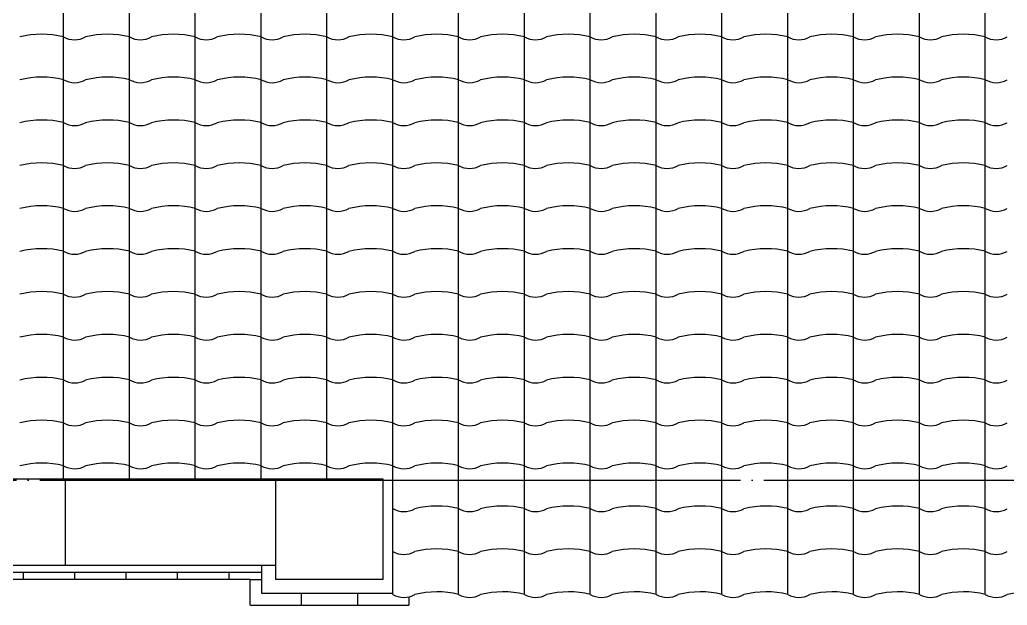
# Model space of a CAD drawing. Extents: x 383128 to 416768, y -129942 to -106182.
# Drawn here: x 401849 to 406077, y -123405 to -120899 of the extents above; entities that cross this region are included whole.
import ezdxf

# ---------------------------------------------------------------- set-up
doc = ezdxf.new("R2010")
doc.units = 0
doc.header["$LTSCALE"] = 50
doc.header["$MEASUREMENT"] = 0
doc.linetypes.add('CEN', pattern=[62, 60, -1, 0, -1])
for name, color, linetype in [('CEN', 1, 'CEN'), ('ele-3', 6, 'CONTINUOUS'), ('HAT', 5, 'CONTINUOUS'), ('WID', 4, 'CONTINUOUS')]:
    doc.layers.add(name, color=color, linetype=linetype)

msp = doc.modelspace()

# ---------------------------------------------------------------- linework, layer by layer
at = {"layer": 'CEN'}
msp.add_line((389534.96789, -122869.75505), (412564.96789, -122869.75505), dxfattribs=at)
at = {"layer": 'ele-3'}
for p, q in [((402884.96789, -123354.75505), (402884.96789, -123234.75505)), ((402884.96789, -123264.75505), (400274.96789, -123264.75505)), ((403446.14647, -123354.75505), (402884.96789, -123354.75505))]:
    msp.add_line(p, q, dxfattribs=at)
at = {"layer": 'HAT'}
for p, q in [((402834.96789, -123294.75505), (400324.96789, -123294.75505)), ((401864.96789, -123294.75505), (401864.96789, -123264.75505)), ((402084.96789, -123294.75505), (402084.96789, -123264.75505)), ((402304.96789, -123294.75505), (402304.96789, -123264.75505)), ((402524.96789, -123294.75505), (402524.96789, -123264.75505)), ((402744.96789, -123294.75505), (402744.96789, -123264.75505)), ((402834.96789, -123404.75505), (402834.96789, -123294.75505)), ((402834.96789, -123294.75505), (402884.96789, -123294.75505)), ((403054.96789, -123404.75505), (403054.96789, -123354.75505)), ((403294.96789, -123354.75505), (403294.96789, -123404.75505)), ((403514.96789, -123368.64666), (403514.96789, -123404.75505)), ((402834.96789, -123404.75505), (403514.96789, -123404.75505))]:
    msp.add_line(p, q, dxfattribs=at)
for centre, radius, start, end in [((401944.0002, -121354.7148), 394.21657, 76.41008733, 103.96702935), ((402084.23717, -120888.78868), 95.46458, 240.08643868, 299.16121863), ((402225.90356, -121354.7148), 394.21657, 76.41008733, 103.96702935), ((402366.14053, -120888.78868), 95.46458, 240.08643868, 299.16121863), ((402507.80692, -121354.7148), 394.21657, 76.41008733, 103.96702935), ((402648.04389, -120888.78868), 95.46458, 240.08643868, 299.16121863), ((402789.71028, -121354.7148), 394.21657, 76.41008733, 103.96702935), ((402929.94725, -120888.78868), 95.46458, 240.08643868, 299.16121863), ((403071.61365, -121354.7148), 394.21657, 76.41008733, 103.96702935), ((403211.85061, -120888.78868), 95.46458, 240.08643868, 299.16121863), ((403353.51701, -121354.7148), 394.21657, 76.41008733, 103.96702935), ((403493.75397, -120888.78868), 95.46458, 240.08643868, 299.16121863), ((403635.42037, -121354.7148), 394.21657, 76.41008733, 103.96702935), ((403775.65734, -120888.78868), 95.46458, 240.08643868, 299.16121863), ((403917.32373, -121354.7148), 394.21657, 76.41008733, 103.96702935), ((404057.5607, -120888.78868), 95.46458, 240.08643868, 299.16121863), ((404199.22709, -121354.7148), 394.21657, 76.41008733, 103.96702935), ((404339.46406, -120888.78868), 95.46458, 240.08643868, 299.16121863), ((404481.13046, -121354.7148), 394.21657, 76.41008733, 103.96702935), ((404621.36742, -120888.78868), 95.46458, 240.08643868, 299.16121863), ((404763.03382, -121354.7148), 394.21657, 76.41008733, 103.96702935), ((404903.27078, -120888.78868), 95.46458, 240.08643868, 299.16121863), ((405044.93718, -121354.7148), 394.21657, 76.41008733, 103.96702935), ((405185.17415, -120888.78868), 95.46458, 240.08643868, 299.16121863), ((405326.84054, -121354.7148), 394.21657, 76.41008733, 103.96702935), ((405467.07751, -120888.78868), 95.46458, 240.08643868, 299.16121863), ((405608.7439, -121354.7148), 394.21657, 76.41008733, 103.96702935), ((405748.98087, -120888.78868), 95.46458, 240.08643868, 299.16121863), ((405890.64726, -121354.7148), 394.21657, 76.41008733, 103.96702935), ((406030.88423, -120888.78868), 95.46458, 240.08643868, 299.16121863), ((401944.0002, -121538.31328), 394.21657, 76.41008733, 103.96702935), ((402225.90356, -121538.31328), 394.21657, 76.41008733, 103.96702935), ((402507.80692, -121538.31328), 394.21657, 76.41008733, 103.96702935), ((402789.71028, -121538.31328), 394.21657, 76.41008733, 103.96702935), ((403071.61365, -121538.31328), 394.21657, 76.41008733, 103.96702935), ((403353.51701, -121538.31328), 394.21657, 76.41008733, 103.96702935), ((403635.42037, -121538.31328), 394.21657, 76.41008733, 103.96702935), ((403917.32373, -121538.31328), 394.21657, 76.41008733, 103.96702935), ((404199.22709, -121538.31328), 394.21657, 76.41008733, 103.96702935), ((404481.13046, -121538.31328), 394.21657, 76.41008733, 103.96702935), ((404763.03382, -121538.31328), 394.21657, 76.41008733, 103.96702935), ((405044.93718, -121538.31328), 394.21657, 76.41008733, 103.96702935), ((405326.84054, -121538.31328), 394.21657, 76.41008733, 103.96702935), ((405608.7439, -121538.31328), 394.21657, 76.41008733, 103.96702935), ((405890.64726, -121538.31328), 394.21657, 76.41008733, 103.96702935), ((402084.23717, -121072.38717), 95.46458, 240.08643868, 299.16121863), ((402366.14053, -121072.38717), 95.46458, 240.08643868, 299.16121863), ((402648.04389, -121072.38717), 95.46458, 240.08643868, 299.16121863), ((402929.94725, -121072.38717), 95.46458, 240.08643868, 299.16121863), ((403211.85061, -121072.38717), 95.46458, 240.08643868, 299.16121863), ((403493.75397, -121072.38717), 95.46458, 240.08643868, 299.16121863), ((403775.65734, -121072.38717), 95.46458, 240.08643868, 299.16121863), ((404057.5607, -121072.38717), 95.46458, 240.08643868, 299.16121863), ((404339.46406, -121072.38717), 95.46458, 240.08643868, 299.16121863), ((404621.36742, -121072.38717), 95.46458, 240.08643868, 299.16121863), ((404903.27078, -121072.38717), 95.46458, 240.08643868, 299.16121863), ((405185.17415, -121072.38717), 95.46458, 240.08643868, 299.16121863), ((405467.07751, -121072.38717), 95.46458, 240.08643868, 299.16121863), ((405748.98087, -121072.38717), 95.46458, 240.08643868, 299.16121863), ((406030.88423, -121072.38717), 95.46458, 240.08643868, 299.16121863), ((401944.0002, -121721.91177), 394.21657, 76.41008733, 103.96702935), ((402084.23717, -121255.98565), 95.46458, 240.08643868, 299.16121863), ((402225.90356, -121721.91177), 394.21657, 76.41008733, 103.96702935), ((402366.14053, -121255.98565), 95.46458, 240.08643868, 299.16121863), ((402507.80692, -121721.91177), 394.21657, 76.41008733, 103.96702935), ((402648.04389, -121255.98565), 95.46458, 240.08643868, 299.16121863), ((402789.71028, -121721.91177), 394.21657, 76.41008733, 103.96702935), ((402929.94725, -121255.98565), 95.46458, 240.08643868, 299.16121863), ((403071.61365, -121721.91177), 394.21657, 76.41008733, 103.96702935), ((403211.85061, -121255.98565), 95.46458, 240.08643868, 299.16121863), ((403353.51701, -121721.91177), 394.21657, 76.41008733, 103.96702935), ((403493.75397, -121255.98565), 95.46458, 240.08643868, 299.16121863), ((403635.42037, -121721.91177), 394.21657, 76.41008733, 103.96702935), ((403775.65734, -121255.98565), 95.46458, 240.08643868, 299.16121863), ((403917.32373, -121721.91177), 394.21657, 76.41008733, 103.96702935), ((404057.5607, -121255.98565), 95.46458, 240.08643868, 299.16121863), ((404199.22709, -121721.91177), 394.21657, 76.41008733, 103.96702935), ((404339.46406, -121255.98565), 95.46458, 240.08643868, 299.16121863), ((404481.13046, -121721.91177), 394.21657, 76.41008733, 103.96702935), ((404621.36742, -121255.98565), 95.46458, 240.08643868, 299.16121863), ((404763.03382, -121721.91177), 394.21657, 76.41008733, 103.96702935), ((404903.27078, -121255.98565), 95.46458, 240.08643868, 299.16121863), ((405044.93718, -121721.91177), 394.21657, 76.41008733, 103.96702935), ((405185.17415, -121255.98565), 95.46458, 240.08643868, 299.16121863), ((405326.84054, -121721.91177), 394.21657, 76.41008733, 103.96702935), ((405467.07751, -121255.98565), 95.46458, 240.08643868, 299.16121863), ((405608.7439, -121721.91177), 394.21657, 76.41008733, 103.96702935), ((405748.98087, -121255.98565), 95.46458, 240.08643868, 299.16121863), ((405890.64726, -121721.91177), 394.21657, 76.41008733, 103.96702935), ((406030.88423, -121255.98565), 95.46458, 240.08643868, 299.16121863), ((401944.0002, -121905.51025), 394.21657, 76.41008733, 103.96702935), ((402084.23717, -121439.58413), 95.46458, 240.08643868, 299.16121863), ((402225.90356, -121905.51025), 394.21657, 76.41008733, 103.96702935), ((402366.14053, -121439.58413), 95.46458, 240.08643868, 299.16121863), ((402507.80692, -121905.51025), 394.21657, 76.41008733, 103.96702935), ((402648.04389, -121439.58413), 95.46458, 240.08643868, 299.16121863), ((402789.71028, -121905.51025), 394.21657, 76.41008733, 103.96702935), ((402929.94725, -121439.58413), 95.46458, 240.08643868, 299.16121863), ((403071.61365, -121905.51025), 394.21657, 76.41008733, 103.96702935), ((403211.85061, -121439.58413), 95.46458, 240.08643868, 299.16121863), ((403353.51701, -121905.51025), 394.21657, 76.41008733, 103.96702935), ((403493.75397, -121439.58413), 95.46458, 240.08643868, 299.16121863), ((403635.42037, -121905.51025), 394.21657, 76.41008733, 103.96702935), ((403775.65734, -121439.58413), 95.46458, 240.08643868, 299.16121863), ((403917.32373, -121905.51025), 394.21657, 76.41008733, 103.96702935), ((404057.5607, -121439.58413), 95.46458, 240.08643868, 299.16121863), ((404199.22709, -121905.51025), 394.21657, 76.41008733, 103.96702935), ((404339.46406, -121439.58413), 95.46458, 240.08643868, 299.16121863), ((404481.13046, -121905.51025), 394.21657, 76.41008733, 103.96702935), ((404621.36742, -121439.58413), 95.46458, 240.08643868, 299.16121863), ((404763.03382, -121905.51025), 394.21657, 76.41008733, 103.96702935), ((404903.27078, -121439.58413), 95.46458, 240.08643868, 299.16121863), ((405044.93718, -121905.51025), 394.21657, 76.41008733, 103.96702935), ((405185.17415, -121439.58413), 95.46458, 240.08643868, 299.16121863), ((405326.84054, -121905.51025), 394.21657, 76.41008733, 103.96702935), ((405467.07751, -121439.58413), 95.46458, 240.08643868, 299.16121863), ((405608.7439, -121905.51025), 394.21657, 76.41008733, 103.96702935), ((405748.98087, -121439.58413), 95.46458, 240.08643868, 299.16121863), ((405890.64726, -121905.51025), 394.21657, 76.41008733, 103.96702935), ((406030.88423, -121439.58413), 95.46458, 240.08643868, 299.16121863), ((401944.0002, -122089.10874), 394.21657, 76.41008733, 103.96702935), ((402225.90356, -122089.10874), 394.21657, 76.41008733, 103.96702935), ((402507.80692, -122089.10874), 394.21657, 76.41008733, 103.96702935), ((402789.71028, -122089.10874), 394.21657, 76.41008733, 103.96702935), ((403071.61365, -122089.10874), 394.21657, 76.41008733, 103.96702935), ((403353.51701, -122089.10874), 394.21657, 76.41008733, 103.96702935), ((403635.42037, -122089.10874), 394.21657, 76.41008733, 103.96702935), ((403917.32373, -122089.10874), 394.21657, 76.41008733, 103.96702935), ((404199.22709, -122089.10874), 394.21657, 76.41008733, 103.96702935), ((404481.13046, -122089.10874), 394.21657, 76.41008733, 103.96702935), ((404763.03382, -122089.10874), 394.21657, 76.41008733, 103.96702935), ((405044.93718, -122089.10874), 394.21657, 76.41008733, 103.96702935), ((405326.84054, -122089.10874), 394.21657, 76.41008733, 103.96702935), ((405608.7439, -122089.10874), 394.21657, 76.41008733, 103.96702935), ((405890.64726, -122089.10874), 394.21657, 76.41008733, 103.96702935), ((402084.23717, -121623.18262), 95.46458, 240.08643868, 299.16121863), ((402366.14053, -121623.18262), 95.46458, 240.08643868, 299.16121863), ((402648.04389, -121623.18262), 95.46458, 240.08643868, 299.16121863), ((402929.94725, -121623.18262), 95.46458, 240.08643868, 299.16121863), ((403211.85061, -121623.18262), 95.46458, 240.08643868, 299.16121863), ((403493.75397, -121623.18262), 95.46458, 240.08643868, 299.16121863), ((403775.65734, -121623.18262), 95.46458, 240.08643868, 299.16121863), ((404057.5607, -121623.18262), 95.46458, 240.08643868, 299.16121863), ((404339.46406, -121623.18262), 95.46458, 240.08643868, 299.16121863), ((404621.36742, -121623.18262), 95.46458, 240.08643868, 299.16121863), ((404903.27078, -121623.18262), 95.46458, 240.08643868, 299.16121863), ((405185.17415, -121623.18262), 95.46458, 240.08643868, 299.16121863), ((405467.07751, -121623.18262), 95.46458, 240.08643868, 299.16121863), ((405748.98087, -121623.18262), 95.46458, 240.08643868, 299.16121863), ((406030.88423, -121623.18262), 95.46458, 240.08643868, 299.16121863), ((401944.0002, -122272.70722), 394.21657, 76.41008733, 103.96702935), ((402084.23717, -121806.7811), 95.46458, 240.08643868, 299.16121863), ((402225.90356, -122272.70722), 394.21657, 76.41008733, 103.96702935), ((402366.14053, -121806.7811), 95.46458, 240.08643868, 299.16121863), ((402507.80692, -122272.70722), 394.21657, 76.41008733, 103.96702935), ((402648.04389, -121806.7811), 95.46458, 240.08643868, 299.16121863), ((402789.71028, -122272.70722), 394.21657, 76.41008733, 103.96702935), ((402929.94725, -121806.7811), 95.46458, 240.08643868, 299.16121863), ((403071.61365, -122272.70722), 394.21657, 76.41008733, 103.96702935), ((403211.85061, -121806.7811), 95.46458, 240.08643868, 299.16121863), ((403353.51701, -122272.70722), 394.21657, 76.41008733, 103.96702935), ((403493.75397, -121806.7811), 95.46458, 240.08643868, 299.16121863), ((403635.42037, -122272.70722), 394.21657, 76.41008733, 103.96702935), ((403775.65734, -121806.7811), 95.46458, 240.08643868, 299.16121863), ((403917.32373, -122272.70722), 394.21657, 76.41008733, 103.96702935), ((404057.5607, -121806.7811), 95.46458, 240.08643868, 299.16121863), ((404199.22709, -122272.70722), 394.21657, 76.41008733, 103.96702935), ((404339.46406, -121806.7811), 95.46458, 240.08643868, 299.16121863), ((404481.13046, -122272.70722), 394.21657, 76.41008733, 103.96702935), ((404621.36742, -121806.7811), 95.46458, 240.08643868, 299.16121863), ((404763.03382, -122272.70722), 394.21657, 76.41008733, 103.96702935), ((404903.27078, -121806.7811), 95.46458, 240.08643868, 299.16121863), ((405044.93718, -122272.70722), 394.21657, 76.41008733, 103.96702935), ((405185.17415, -121806.7811), 95.46458, 240.08643868, 299.16121863), ((405326.84054, -122272.70722), 394.21657, 76.41008733, 103.96702935), ((405467.07751, -121806.7811), 95.46458, 240.08643868, 299.16121863), ((405608.7439, -122272.70722), 394.21657, 76.41008733, 103.96702935), ((405748.98087, -121806.7811), 95.46458, 240.08643868, 299.16121863), ((405890.64726, -122272.70722), 394.21657, 76.41008733, 103.96702935), ((406030.88423, -121806.7811), 95.46458, 240.08643868, 299.16121863), ((401944.0002, -122456.3057), 394.21657, 76.41008733, 103.96702935), ((402084.23717, -121990.37959), 95.46458, 240.08643868, 299.16121863), ((402225.90356, -122456.3057), 394.21657, 76.41008733, 103.96702935), ((402366.14053, -121990.37959), 95.46458, 240.08643868, 299.16121863), ((402507.80692, -122456.3057), 394.21657, 76.41008733, 103.96702935), ((402648.04389, -121990.37959), 95.46458, 240.08643868, 299.16121863), ((402789.71028, -122456.3057), 394.21657, 76.41008733, 103.96702935), ((402929.94725, -121990.37959), 95.46458, 240.08643868, 299.16121863), ((403071.61365, -122456.3057), 394.21657, 76.41008733, 103.96702935), ((403211.85061, -121990.37959), 95.46458, 240.08643868, 299.16121863), ((403353.51701, -122456.3057), 394.21657, 76.41008733, 103.96702935), ((403493.75397, -121990.37959), 95.46458, 240.08643868, 299.16121863), ((403635.42037, -122456.3057), 394.21657, 76.41008733, 103.96702935), ((403775.65734, -121990.37959), 95.46458, 240.08643868, 299.16121863), ((403917.32373, -122456.3057), 394.21657, 76.41008733, 103.96702935), ((404057.5607, -121990.37959), 95.46458, 240.08643868, 299.16121863), ((404199.22709, -122456.3057), 394.21657, 76.41008733, 103.96702935), ((404339.46406, -121990.37959), 95.46458, 240.08643868, 299.16121863), ((404481.13046, -122456.3057), 394.21657, 76.41008733, 103.96702935), ((404621.36742, -121990.37959), 95.46458, 240.08643868, 299.16121863), ((404763.03382, -122456.3057), 394.21657, 76.41008733, 103.96702935), ((404903.27078, -121990.37959), 95.46458, 240.08643868, 299.16121863), ((405044.93718, -122456.3057), 394.21657, 76.41008733, 103.96702935), ((405185.17415, -121990.37959), 95.46458, 240.08643868, 299.16121863), ((405326.84054, -122456.3057), 394.21657, 76.41008733, 103.96702935), ((405467.07751, -121990.37959), 95.46458, 240.08643868, 299.16121863), ((405608.7439, -122456.3057), 394.21657, 76.41008733, 103.96702935), ((405748.98087, -121990.37959), 95.46458, 240.08643868, 299.16121863), ((405890.64726, -122456.3057), 394.21657, 76.41008733, 103.96702935), ((406030.88423, -121990.37959), 95.46458, 240.08643868, 299.16121863), ((401944.0002, -122639.90419), 394.21657, 76.41008733, 103.96702935), ((402225.90356, -122639.90419), 394.21657, 76.41008733, 103.96702935), ((402507.80692, -122639.90419), 394.21657, 76.41008733, 103.96702935), ((402789.71028, -122639.90419), 394.21657, 76.41008733, 103.96702935), ((403071.61365, -122639.90419), 394.21657, 76.41008733, 103.96702935), ((403353.51701, -122639.90419), 394.21657, 76.41008733, 103.96702935), ((403635.42037, -122639.90419), 394.21657, 76.41008733, 103.96702935), ((403917.32373, -122639.90419), 394.21657, 76.41008733, 103.96702935), ((404199.22709, -122639.90419), 394.21657, 76.41008733, 103.96702935), ((404481.13046, -122639.90419), 394.21657, 76.41008733, 103.96702935), ((404763.03382, -122639.90419), 394.21657, 76.41008733, 103.96702935), ((405044.93718, -122639.90419), 394.21657, 76.41008733, 103.96702935), ((405326.84054, -122639.90419), 394.21657, 76.41008733, 103.96702935), ((405608.7439, -122639.90419), 394.21657, 76.41008733, 103.96702935), ((405890.64726, -122639.90419), 394.21657, 76.41008733, 103.96702935), ((402084.23717, -122173.97807), 95.46458, 240.08643868, 299.16121863), ((402366.14053, -122173.97807), 95.46458, 240.08643868, 299.16121863), ((402648.04389, -122173.97807), 95.46458, 240.08643868, 299.16121863), ((402929.94725, -122173.97807), 95.46458, 240.08643868, 299.16121863), ((403211.85061, -122173.97807), 95.46458, 240.08643868, 299.16121863), ((403493.75397, -122173.97807), 95.46458, 240.08643868, 299.16121863), ((403775.65734, -122173.97807), 95.46458, 240.08643868, 299.16121863), ((404057.5607, -122173.97807), 95.46458, 240.08643868, 299.16121863), ((404339.46406, -122173.97807), 95.46458, 240.08643868, 299.16121863), ((404621.36742, -122173.97807), 95.46458, 240.08643868, 299.16121863), ((404903.27078, -122173.97807), 95.46458, 240.08643868, 299.16121863), ((405185.17415, -122173.97807), 95.46458, 240.08643868, 299.16121863), ((405467.07751, -122173.97807), 95.46458, 240.08643868, 299.16121863), ((405748.98087, -122173.97807), 95.46458, 240.08643868, 299.16121863), ((406030.88423, -122173.97807), 95.46458, 240.08643868, 299.16121863), ((401944.0002, -122823.50267), 394.21657, 76.41008733, 103.96702935), ((402084.23717, -122357.57655), 95.46458, 240.08643868, 299.16121863), ((402225.90356, -122823.50267), 394.21657, 76.41008733, 103.96702935), ((402366.14053, -122357.57655), 95.46458, 240.08643868, 299.16121863), ((402507.80692, -122823.50267), 394.21657, 76.41008733, 103.96702935), ((402648.04389, -122357.57655), 95.46458, 240.08643868, 299.16121863), ((402789.71028, -122823.50267), 394.21657, 76.41008733, 103.96702935), ((402929.94725, -122357.57655), 95.46458, 240.08643868, 299.16121863), ((403071.61365, -122823.50267), 394.21657, 76.41008733, 103.96702935), ((403211.85061, -122357.57655), 95.46458, 240.08643868, 299.16121863), ((403353.51701, -122823.50267), 394.21657, 76.41008733, 103.96702935), ((403493.75397, -122357.57655), 95.46458, 240.08643868, 299.16121863), ((403635.42037, -122823.50267), 394.21657, 76.41008733, 103.96702935), ((403775.65734, -122357.57655), 95.46458, 240.08643868, 299.16121863), ((403917.32373, -122823.50267), 394.21657, 76.41008733, 103.96702935), ((404057.5607, -122357.57655), 95.46458, 240.08643868, 299.16121863), ((404199.22709, -122823.50267), 394.21657, 76.41008733, 103.96702935), ((404339.46406, -122357.57655), 95.46458, 240.08643868, 299.16121863), ((404481.13046, -122823.50267), 394.21657, 76.41008733, 103.96702935), ((404621.36742, -122357.57655), 95.46458, 240.08643868, 299.16121863), ((404763.03382, -122823.50267), 394.21657, 76.41008733, 103.96702935), ((404903.27078, -122357.57655), 95.46458, 240.08643868, 299.16121863), ((405044.93718, -122823.50267), 394.21657, 76.41008733, 103.96702935), ((405185.17415, -122357.57655), 95.46458, 240.08643868, 299.16121863), ((405326.84054, -122823.50267), 394.21657, 76.41008733, 103.96702935), ((405467.07751, -122357.57655), 95.46458, 240.08643868, 299.16121863), ((405608.7439, -122823.50267), 394.21657, 76.41008733, 103.96702935), ((405748.98087, -122357.57655), 95.46458, 240.08643868, 299.16121863), ((405890.64726, -122823.50267), 394.21657, 76.41008733, 103.96702935), ((406030.88423, -122357.57655), 95.46458, 240.08643868, 299.16121863), ((401944.0002, -123007.10116), 394.21657, 76.41008733, 103.96702935), ((402084.23717, -122541.17504), 95.46458, 240.08643868, 299.16121863), ((402225.90356, -123007.10116), 394.21657, 76.41008733, 103.96702935), ((402366.14053, -122541.17504), 95.46458, 240.08643868, 299.16121863), ((402507.80692, -123007.10116), 394.21657, 76.41008733, 103.96702935), ((402648.04389, -122541.17504), 95.46458, 240.08643868, 299.16121863), ((402789.71028, -123007.10116), 394.21657, 76.41008733, 103.96702935), ((402929.94725, -122541.17504), 95.46458, 240.08643868, 299.16121863), ((403071.61365, -123007.10116), 394.21657, 76.41008733, 103.96702935), ((403211.85061, -122541.17504), 95.46458, 240.08643868, 299.16121863), ((403353.51701, -123007.10116), 394.21657, 76.41008733, 103.96702935), ((403493.75397, -122541.17504), 95.46458, 240.08643868, 299.16121863), ((403635.42037, -123007.10116), 394.21657, 76.41008733, 103.96702935), ((403775.65734, -122541.17504), 95.46458, 240.08643868, 299.16121863), ((403917.32373, -123007.10116), 394.21657, 76.41008733, 103.96702935), ((404057.5607, -122541.17504), 95.46458, 240.08643868, 299.16121863), ((404199.22709, -123007.10116), 394.21657, 76.41008733, 103.96702935), ((404339.46406, -122541.17504), 95.46458, 240.08643868, 299.16121863), ((404481.13046, -123007.10116), 394.21657, 76.41008733, 103.96702935), ((404621.36742, -122541.17504), 95.46458, 240.08643868, 299.16121863), ((404763.03382, -123007.10116), 394.21657, 76.41008733, 103.96702935), ((404903.27078, -122541.17504), 95.46458, 240.08643868, 299.16121863), ((405044.93718, -123007.10116), 394.21657, 76.41008733, 103.96702935), ((405185.17415, -122541.17504), 95.46458, 240.08643868, 299.16121863), ((405326.84054, -123007.10116), 394.21657, 76.41008733, 103.96702935), ((405467.07751, -122541.17504), 95.46458, 240.08643868, 299.16121863), ((405608.7439, -123007.10116), 394.21657, 76.41008733, 103.96702935), ((405748.98087, -122541.17504), 95.46458, 240.08643868, 299.16121863), ((405890.64726, -123007.10116), 394.21657, 76.41008733, 103.96702935), ((406030.88423, -122541.17504), 95.46458, 240.08643868, 299.16121863), ((401944.0002, -123190.69964), 394.21657, 76.41008733, 103.96702935), ((402225.90356, -123190.69964), 394.21657, 76.41008733, 103.96702935), ((402507.80692, -123190.69964), 394.21657, 76.41008733, 103.96702935), ((402789.71028, -123190.69964), 394.21657, 76.41008733, 103.96702935), ((403071.61365, -123190.69964), 394.21657, 76.41008733, 103.96702935), ((403353.51701, -123190.69964), 394.21657, 76.41008733, 103.96702935), ((403635.42037, -123190.69964), 394.21657, 76.41008733, 103.96702935), ((403917.32373, -123190.69964), 394.21657, 76.41008733, 103.96702935), ((404199.22709, -123190.69964), 394.21657, 76.41008733, 103.96702935), ((404481.13046, -123190.69964), 394.21657, 76.41008733, 103.96702935), ((404763.03382, -123190.69964), 394.21657, 76.41008733, 103.96702935), ((405044.93718, -123190.69964), 394.21657, 76.41008733, 103.96702935), ((405326.84054, -123190.69964), 394.21657, 76.41008733, 103.96702935), ((405608.7439, -123190.69964), 394.21657, 76.41008733, 103.96702935), ((405890.64726, -123190.69964), 394.21657, 76.41008733, 103.96702935), ((402084.23717, -122724.77352), 95.46458, 240.08643868, 299.16121863), ((402366.14053, -122724.77352), 95.46458, 240.08643868, 299.16121863), ((402648.04389, -122724.77352), 95.46458, 240.08643868, 299.16121863), ((402929.94725, -122724.77352), 95.46458, 240.08643868, 299.16121863), ((403211.85061, -122724.77352), 95.46458, 240.08643868, 299.16121863), ((403493.75397, -122724.77352), 95.46458, 240.08643868, 299.16121863), ((403775.65734, -122724.77352), 95.46458, 240.08643868, 299.16121863), ((404057.5607, -122724.77352), 95.46458, 240.08643868, 299.16121863), ((404339.46406, -122724.77352), 95.46458, 240.08643868, 299.16121863), ((404621.36742, -122724.77352), 95.46458, 240.08643868, 299.16121863), ((404903.27078, -122724.77352), 95.46458, 240.08643868, 299.16121863), ((405185.17415, -122724.77352), 95.46458, 240.08643868, 299.16121863), ((405467.07751, -122724.77352), 95.46458, 240.08643868, 299.16121863), ((405748.98087, -122724.77352), 95.46458, 240.08643868, 299.16121863), ((406030.88423, -122724.77352), 95.46458, 240.08643868, 299.16121863), ((403493.75397, -122908.37201), 95.46458, 240.08643868, 299.16121863), ((403635.42037, -123374.29812), 394.21657, 76.41008733, 103.96702935), ((403775.65734, -122908.37201), 95.46458, 240.08643868, 299.16121863), ((403917.32373, -123374.29812), 394.21657, 76.41008733, 103.96702935), ((404057.5607, -122908.37201), 95.46458, 240.08643868, 299.16121863), ((404199.22709, -123374.29812), 394.21657, 76.41008733, 103.96702935), ((404339.46406, -122908.37201), 95.46458, 240.08643868, 299.16121863), ((404481.13046, -123374.29812), 394.21657, 76.41008733, 103.96702935), ((404621.36742, -122908.37201), 95.46458, 240.08643868, 299.16121863), ((404763.03382, -123374.29812), 394.21657, 76.41008733, 103.96702935), ((404903.27078, -122908.37201), 95.46458, 240.08643868, 299.16121863), ((405044.93718, -123374.29812), 394.21657, 76.41008733, 103.96702935), ((405185.17415, -122908.37201), 95.46458, 240.08643868, 299.16121863), ((405326.84054, -123374.29812), 394.21657, 76.41008733, 103.96702935), ((405467.07751, -122908.37201), 95.46458, 240.08643868, 299.16121863), ((405608.7439, -123374.29812), 394.21657, 76.41008733, 103.96702935), ((405748.98087, -122908.37201), 95.46458, 240.08643868, 299.16121863), ((405890.64726, -123374.29812), 394.21657, 76.41008733, 103.96702935), ((406030.88423, -122908.37201), 95.46458, 240.08643868, 299.16121863), ((403493.75397, -123091.97049), 95.46458, 240.08643868, 299.16121863), ((403635.42037, -123557.89661), 394.21657, 76.41008733, 103.96702935), ((403775.65734, -123091.97049), 95.46458, 240.08643868, 299.16121863), ((403917.32373, -123557.89661), 394.21657, 76.41008733, 103.96702935), ((404057.5607, -123091.97049), 95.46458, 240.08643868, 299.16121863), ((404199.22709, -123557.89661), 394.21657, 76.41008733, 103.96702935), ((404339.46406, -123091.97049), 95.46458, 240.08643868, 299.16121863), ((404481.13046, -123557.89661), 394.21657, 76.41008733, 103.96702935), ((404621.36742, -123091.97049), 95.46458, 240.08643868, 299.16121863), ((404763.03382, -123557.89661), 394.21657, 76.41008733, 103.96702935), ((404903.27078, -123091.97049), 95.46458, 240.08643868, 299.16121863), ((405044.93718, -123557.89661), 394.21657, 76.41008733, 103.96702935), ((405185.17415, -123091.97049), 95.46458, 240.08643868, 299.16121863), ((405326.84054, -123557.89661), 394.21657, 76.41008733, 103.96702935), ((405467.07751, -123091.97049), 95.46458, 240.08643868, 299.16121863), ((405608.7439, -123557.89661), 394.21657, 76.41008733, 103.96702935), ((405748.98087, -123091.97049), 95.46458, 240.08643868, 299.16121863), ((405890.64726, -123557.89661), 394.21657, 76.41008733, 103.96702935), ((406030.88423, -123091.97049), 95.46458, 240.08643868, 299.16121863)]:
    msp.add_arc(centre, radius, start, end, dxfattribs=at)
at = {"layer": 'WID'}
for p, q in [((402036.62966, -122864.75505), (402036.62966, -118584.75505)), ((402318.53302, -122864.75505), (402318.53302, -118584.75505)), ((402600.43638, -122864.75505), (402600.43638, -118584.75505)), ((402882.33974, -122864.75505), (402882.33974, -118584.75505)), ((403164.2431, -122864.75505), (403164.2431, -118584.75505)), ((403446.14647, -123358.31564), (403446.14647, -118584.75505)), ((403728.04983, -123358.31564), (403728.04983, -118584.75505)), ((404009.95319, -123358.31564), (404009.95319, -118584.75505)), ((404291.85655, -123358.31564), (404291.85655, -118584.75505)), ((404573.75991, -123358.31564), (404573.75991, -118584.75505)), ((404855.66327, -123358.31564), (404855.66327, -118584.75505)), ((405137.56664, -123358.31564), (405137.56664, -118584.75505)), ((405419.47, -123358.31564), (405419.47, -118584.75505)), ((405701.37336, -123358.31564), (405701.37336, -118584.75505)), ((405983.27672, -123358.31564), (405983.27672, -118584.75505)), ((403404.96789, -122864.75505), (399754.96789, -122864.75505)), ((402044.96789, -123234.75505), (402044.96789, -122864.75505)), ((402944.96789, -123294.75505), (402944.96789, -122864.75505)), ((403404.96789, -123294.75505), (403404.96789, -122864.75505)), ((402944.96789, -123234.75505), (400214.96789, -123234.75505)), ((403404.96789, -123294.75505), (402944.96789, -123294.75505))]:
    msp.add_line(p, q, dxfattribs=at)
for centre, radius, start, end in [((403493.75397, -123275.56898), 95.46458, 240.08643868, 299.16121863), ((403635.42037, -123741.49509), 394.21657, 76.41008733, 103.96702935), ((403775.65734, -123275.56898), 95.46458, 240.08643868, 299.16121863), ((403917.32373, -123741.49509), 394.21657, 76.41008733, 103.96702935), ((404057.5607, -123275.56898), 95.46458, 240.08643868, 299.16121863), ((404199.22709, -123741.49509), 394.21657, 76.41008733, 103.96702935), ((404339.46406, -123275.56898), 95.46458, 240.08643868, 299.16121863), ((404481.13046, -123741.49509), 394.21657, 76.41008733, 103.96702935), ((404621.36742, -123275.56898), 95.46458, 240.08643868, 299.16121863), ((404763.03382, -123741.49509), 394.21657, 76.41008733, 103.96702935), ((404903.27078, -123275.56898), 95.46458, 240.08643868, 299.16121863), ((405044.93718, -123741.49509), 394.21657, 76.41008733, 103.96702935), ((405185.17415, -123275.56898), 95.46458, 240.08643868, 299.16121863), ((405326.84054, -123741.49509), 394.21657, 76.41008733, 103.96702935), ((405467.07751, -123275.56898), 95.46458, 240.08643868, 299.16121863), ((405608.7439, -123741.49509), 394.21657, 76.41008733, 103.96702935), ((405748.98087, -123275.56898), 95.46458, 240.08643868, 299.16121863), ((405890.64726, -123741.49509), 394.21657, 76.41008733, 103.96702935), ((406030.88423, -123275.56898), 95.46458, 240.08643868, 299.16121863), ((406172.55063, -123741.49509), 394.21657, 76.41008733, 103.96702935)]:
    msp.add_arc(centre, radius, start, end, dxfattribs=at)

doc.saveas('drawing.dxf')
